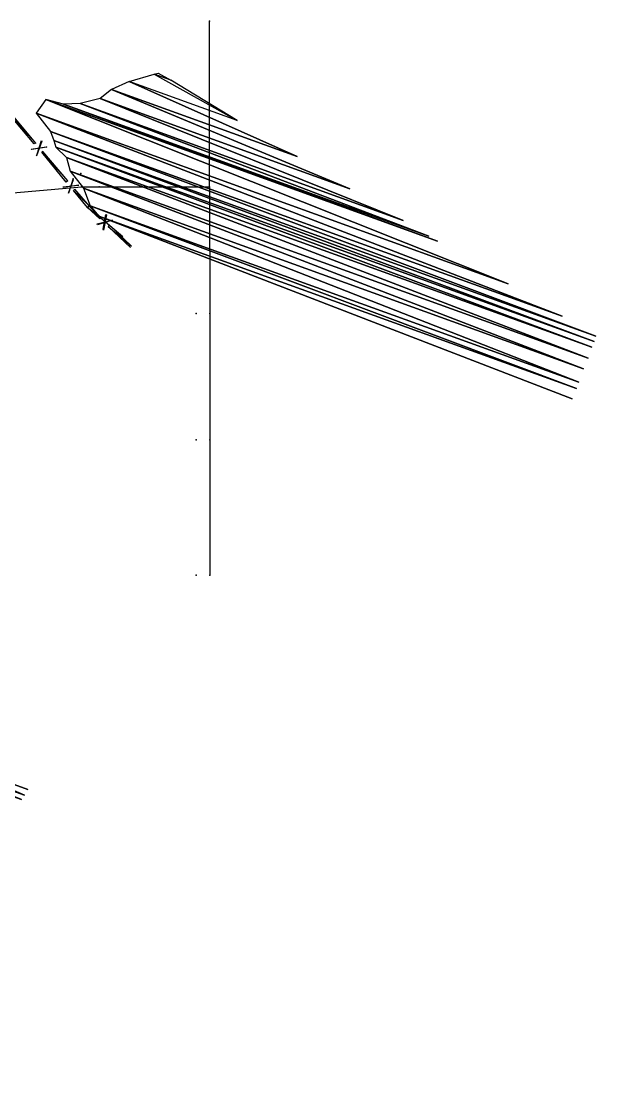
# Model space of a CAD drawing. Header units: feet. Extents: x 2486515 to 2490610, y 414642 to 418741.
# Drawn here: x 2489549 to 2490610, y 415172 to 417111 of the extents above; entities that cross this region are included whole.
import ezdxf

# ---------------------------------------------------------------- set-up
doc = ezdxf.new("R2010")
doc.units = ezdxf.units.FT
for name, color, linetype in [('SANITARY_ALIGN', 1, 'Continuous'), ('SANITARY_BORE', 5, 'Continuous'), ('SANITARY_CLEAR_ZONE', 6, 'Continuous'), ('SANITARY_OFFSET', 6, 'Continuous'), ('WETLANDS', 5, 'Continuous')]:
    doc.layers.add(name, color=color, linetype=linetype)

msp = doc.modelspace()

# ---------------------------------------------------------------- linework, layer by layer
at = {"layer": 'SANITARY_ALIGN'}
for points in [[(2489897.1, 416805.2), (2489897, 417111.4)], [(2488731.6, 415172.2), (2488612.2, 415326), (2488522.5, 415694), (2488600.4, 415850.5), (2488700.7, 416052.1), (2488982.7, 416233), (2489221, 416281.1), (2489387.2, 416420.8), (2489460.5, 416574.9), (2489463.6, 416788.5), (2489660.6, 416805.3), (2489897.1, 416805.2)], [(2489897.1, 416805.2), (2489897.2, 416571.9), (2489897.3, 416338.7), (2489897.4, 416088.7)]]:
    msp.add_lwpolyline(points, dxfattribs=at)
for p in [(2489897, 417111.4, 833.2), (2489660.6, 416805.3, 830.7), (2489897.1, 416805.2, 831.9), (2489897.2, 416571.9, 833.7), (2489872.3, 416338.5), (2489897.3, 416338.7, 834.8), (2489897.4, 416088.7, 836.3)]:
    msp.add_point(p, dxfattribs=at)
at = {"layer": 'SANITARY_BORE'}
msp.add_line((2489693.4, 416805.3), (2489773.4, 416805.2), dxfattribs=at)
for p in [(2489693.4, 416805.3), (2489773.4, 416805.2)]:
    msp.add_point(p, dxfattribs=at)
at = {"layer": 'SANITARY_CLEAR_ZONE'}
for points in [[(2489530.5, 416941.4), (2489528.3, 416938.6), (2489576.7, 416886.2), (2489530.5, 416941.4)], [(2489528.3, 416938.6), (2489576.7, 416886.2), (2489573.8, 416884.9), (2489528.3, 416938.6)], [(2489567.9, 416875), (2489595.9, 416879.3), (2489596.9, 416878.9), (2489568.9, 416874.6), (2489567.9, 416875)], [(2489577.9, 416862.9), (2489578.3, 416864), (2489586.9, 416891), (2489587.5, 416889.5), (2489577.9, 416862.9)], [(2489589.2, 416870.9), (2489587.4, 416869.2), (2489635.8, 416816.8), (2489589.2, 416870.9)], [(2489587.4, 416869.2), (2489635.8, 416816.8), (2489632.5, 416814.3), (2489587.4, 416869.2)], [(2489637, 416793.5), (2489646.2, 416819), (2489645.6, 416820.5), (2489637, 416793.5)], [(2489626.9, 416805.5), (2489654.6, 416808.8), (2489655.6, 416808.4), (2489627.6, 416804.1), (2489626.9, 416805.5)], [(2489648.3, 416801.4), (2489646.1, 416798.6), (2489675.4, 416770), (2489648.3, 416801.4)], [(2489646.1, 416798.6), (2489675.4, 416770), (2489672.1, 416767.5), (2489646.1, 416798.6)], [(2489674.3, 416770.4), (2489672.1, 416767.5), (2489696.7, 416749), (2489674.3, 416770.4)], [(2489672.1, 416767.5), (2489696.7, 416749), (2489694.5, 416746.2), (2489672.1, 416767.5)], [(2489690, 416737), (2489716.6, 416744.2), (2489717.7, 416743.9), (2489690.6, 416735.6), (2489690, 416737)], [(2489701.5, 416725.7), (2489700.8, 416727.1), (2489705.8, 416754.2), (2489706.8, 416753.8), (2489701.5, 416725.7)], [(2489712.1, 416735.1), (2489709.9, 416732.2), (2489753.3, 416696.1), (2489712.1, 416735.1)], [(2489751.1, 416693.3), (2489709.9, 416732.2), (2489753.3, 416696.1)]]:
    msp.add_lwpolyline(points, dxfattribs=at)
at = {"layer": 'SANITARY_OFFSET'}
for p in [(2489659.6, 416830.3), (2489661.7, 416780.3), (2489872.2, 416571.9), (2489872.4, 416088.7)]:
    msp.add_point(p, dxfattribs=at)
at = {"layer": 'WETLANDS'}
for points in [[(2489802.5, 417015.1), (2489825.4, 417002), (2489794.6, 417013.1), (2489802.5, 417015.1)], [(2489947.7, 416927.7), (2489748.8, 416999.6), (2490058.4, 416861.2), (2489748.8, 416999.6), (2489715.9, 416985.1), (2490058.4, 416861.2), (2489715.9, 416985.1), (2490156, 416801.9), (2489715.9, 416985.1), (2489695.4, 416968.4), (2490156, 416801.9), (2489695.4, 416968.4), (2490254, 416743.6), (2489695.4, 416968.4), (2489658.3, 416959), (2490254, 416743.6), (2489658.3, 416959), (2490301.2, 416714.5), (2489658.3, 416959), (2489627.9, 416957.9), (2490301.2, 416714.5), (2489627.9, 416957.9), (2490317.1, 416705.1), (2489627.9, 416957.9), (2489594.8, 416966.3), (2490317.1, 416705.1), (2489594.8, 416966.3), (2490447.5, 416626.7), (2489594.8, 416966.3), (2489577.4, 416941.3), (2490447.5, 416626.7), (2489577.4, 416941.3), (2490547.3, 416566.6), (2489577.4, 416941.3), (2489603.7, 416907.7), (2490547.3, 416566.6), (2489603.7, 416907.7), (2490609.7, 416529.6), (2489603.7, 416907.7), (2489609.8, 416891.1), (2490609.7, 416529.6), (2489609.8, 416891.1), (2490606.2, 416520), (2489609.8, 416891.1), (2489613.7, 416878.9), (2490606.2, 416520), (2489613.7, 416878.9), (2490602.3, 416509.4), (2489613.7, 416878.9), (2489633.3, 416859.8), (2490602.3, 416509.4), (2489633.3, 416859.8), (2490595, 416489.2), (2489633.3, 416859.8), (2489639.8, 416834.6), (2490595, 416489.2), (2489639.8, 416834.6), (2490586.7, 416469.4), (2489639.8, 416834.6), (2489664.4, 416802.8), (2490586.7, 416469.4), (2489664.4, 416802.8), (2490577.8, 416444.9), (2489664.4, 416802.8), (2489676.9, 416770.6), (2490577.8, 416444.9), (2489676.9, 416770.6), (2490573.6, 416433.2), (2489676.9, 416770.6), (2489692.8, 416751.6), (2490573.6, 416433.2), (2489692.8, 416751.6), (2490565.6, 416414.4), (2489692.8, 416751.6), (2489737, 416714)], [(2489794.6, 417013.1), (2489947.7, 416927.7), (2489748.8, 416999.6), (2489794.6, 417013.1)], [(2489825.4, 417002), (2489794.6, 417013.1), (2489947.7, 416927.7), (2489825.4, 417002)], [(2489510.9, 415679.6), (2489267.3, 415767.7), (2489301.2, 415765), (2489510.9, 415679.6), (2489301.2, 415765), (2489550.1, 415675), (2489301.2, 415765), (2489335.2, 415762.4), (2489550.1, 415675), (2489335.2, 415762.4), (2489555.4, 415682.8), (2489335.2, 415762.4), (2489375.6, 415761), (2489555.4, 415682.8), (2489375.6, 415761), (2489561.7, 415693.7), (2489375.6, 415761), (2489404.2, 415760.3)]]:
    msp.add_lwpolyline(points, dxfattribs=at)

doc.saveas('drawing.dxf')
